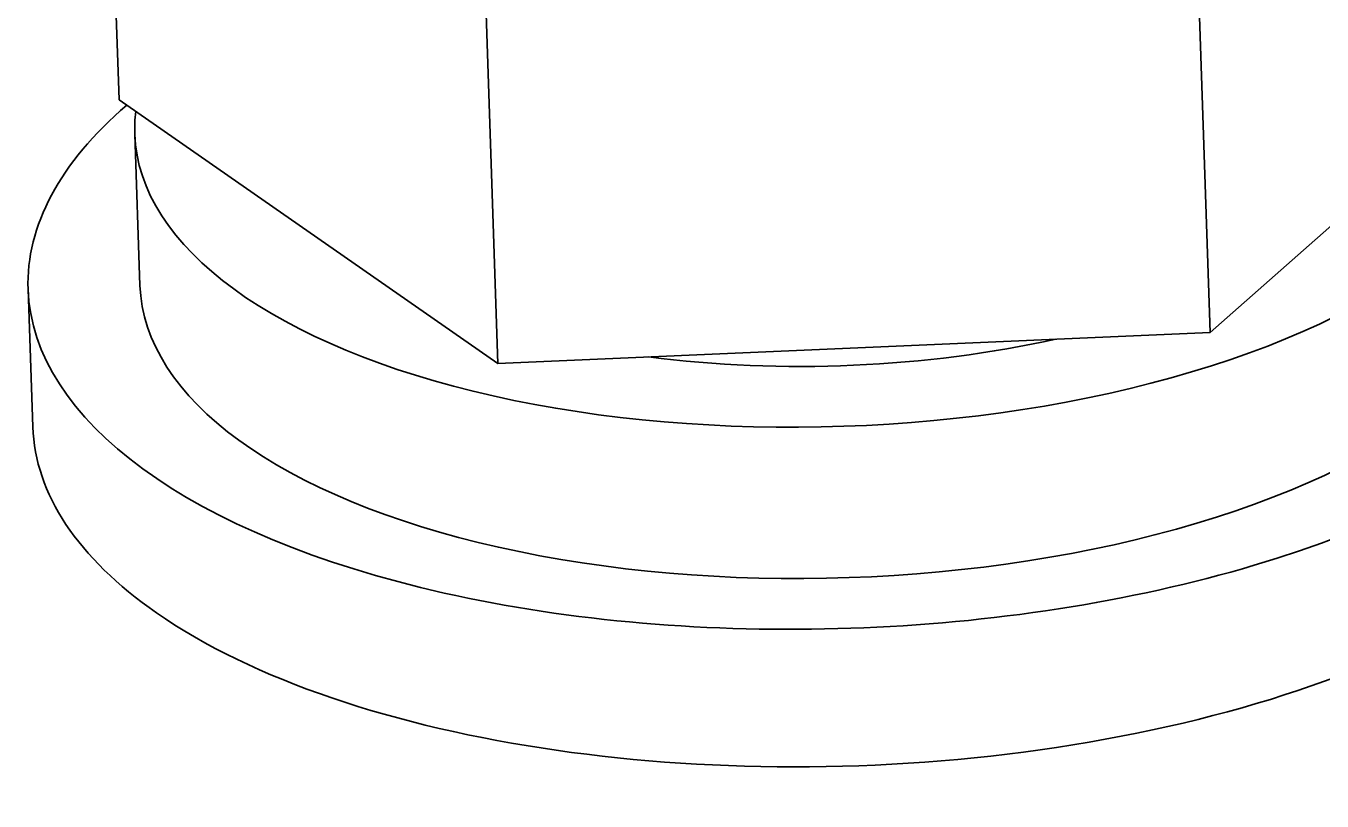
# Model space of a CAD drawing. Header units: millimetres. Extents: x 1333 to 129696, y -57210 to 105899.
# Drawn here: x 57151.54 to 57155.738, y 101169.112 to 101171.622 of the extents above; entities that cross this region are included whole.
import ezdxf

# ---------------------------------------------------------------- set-up
doc = ezdxf.new("R2010")
doc.units = ezdxf.units.MM
doc.header["$LTSCALE"] = 0.5

msp = doc.modelspace()

# ---------------------------------------------------------------- linework, layer by layer
at = {"color": 7, "lineweight": 35, "ltscale": 0.113326}
for p, q in [((57151.8419, 101171.3827), (57151.8031, 101172.5153)), ((57155.3755, 101170.6297), (57155.3367, 101171.7623)), ((57153.069, 101170.5287), (57153.0302, 101171.6613))]:
    msp.add_line(p, q, dxfattribs=at)
at = {"color": 7, "lineweight": 35, "ltscale": 0.144176}
msp.add_line((57155.3755, 101170.6297), (57156.4568, 101171.5833), dxfattribs=at)
at = {"color": 7, "lineweight": 35, "ltscale": 0.149501}
msp.add_line((57151.8419, 101171.3827), (57153.069, 101170.5287), dxfattribs=at)
at = {"color": 7, "lineweight": 35, "ltscale": 0.049039}
msp.add_line((57151.8928, 101171.2718), (57151.9096, 101170.7817), dxfattribs=at)
at = {"color": 7, "lineweight": 35, "ltscale": 0.044581}
msp.add_line((57151.5473, 101170.7693), (57151.5625, 101170.3238), dxfattribs=at)
at = {"color": 7, "lineweight": 35, "ltscale": 0.230867}
msp.add_line((57153.069, 101170.5287), (57155.3755, 101170.6297), dxfattribs=at)
at = {"color": 7, "lineweight": 35}
for centre, major_axis, start_param, end_param in [((57154.154, 101171.3493), (-2.2612, -0.0775), 6.283185, 9.424778), ((57154.1708, 101170.8592), (-2.6235, -0.0899), 5.76877, 6.283185), ((57154.154, 101171.3493), (-2.2612, -0.0775), 6.211795, 6.283185), ((57154.1708, 101170.8592), (-2.6235, -0.0899), 6.283185, 9.424778), ((57154.1708, 101170.8592), (-2.2612, -0.0775), 6.283185, 9.424778), ((57154.154, 101171.3493), (-1.8277, -0.0626), 1.22244, 1.961003), ((57154.186, 101170.4137), (-2.6235, -0.0899), 0.544299, 3.141593), ((57154.186, 101170.4137), (-2.6235, -0.0899), 6.283185, 6.827484)]:
    msp.add_ellipse(centre, major_axis=major_axis, ratio=0.452792, start_param=start_param, end_param=end_param, dxfattribs=at)

doc.saveas('drawing.dxf')
